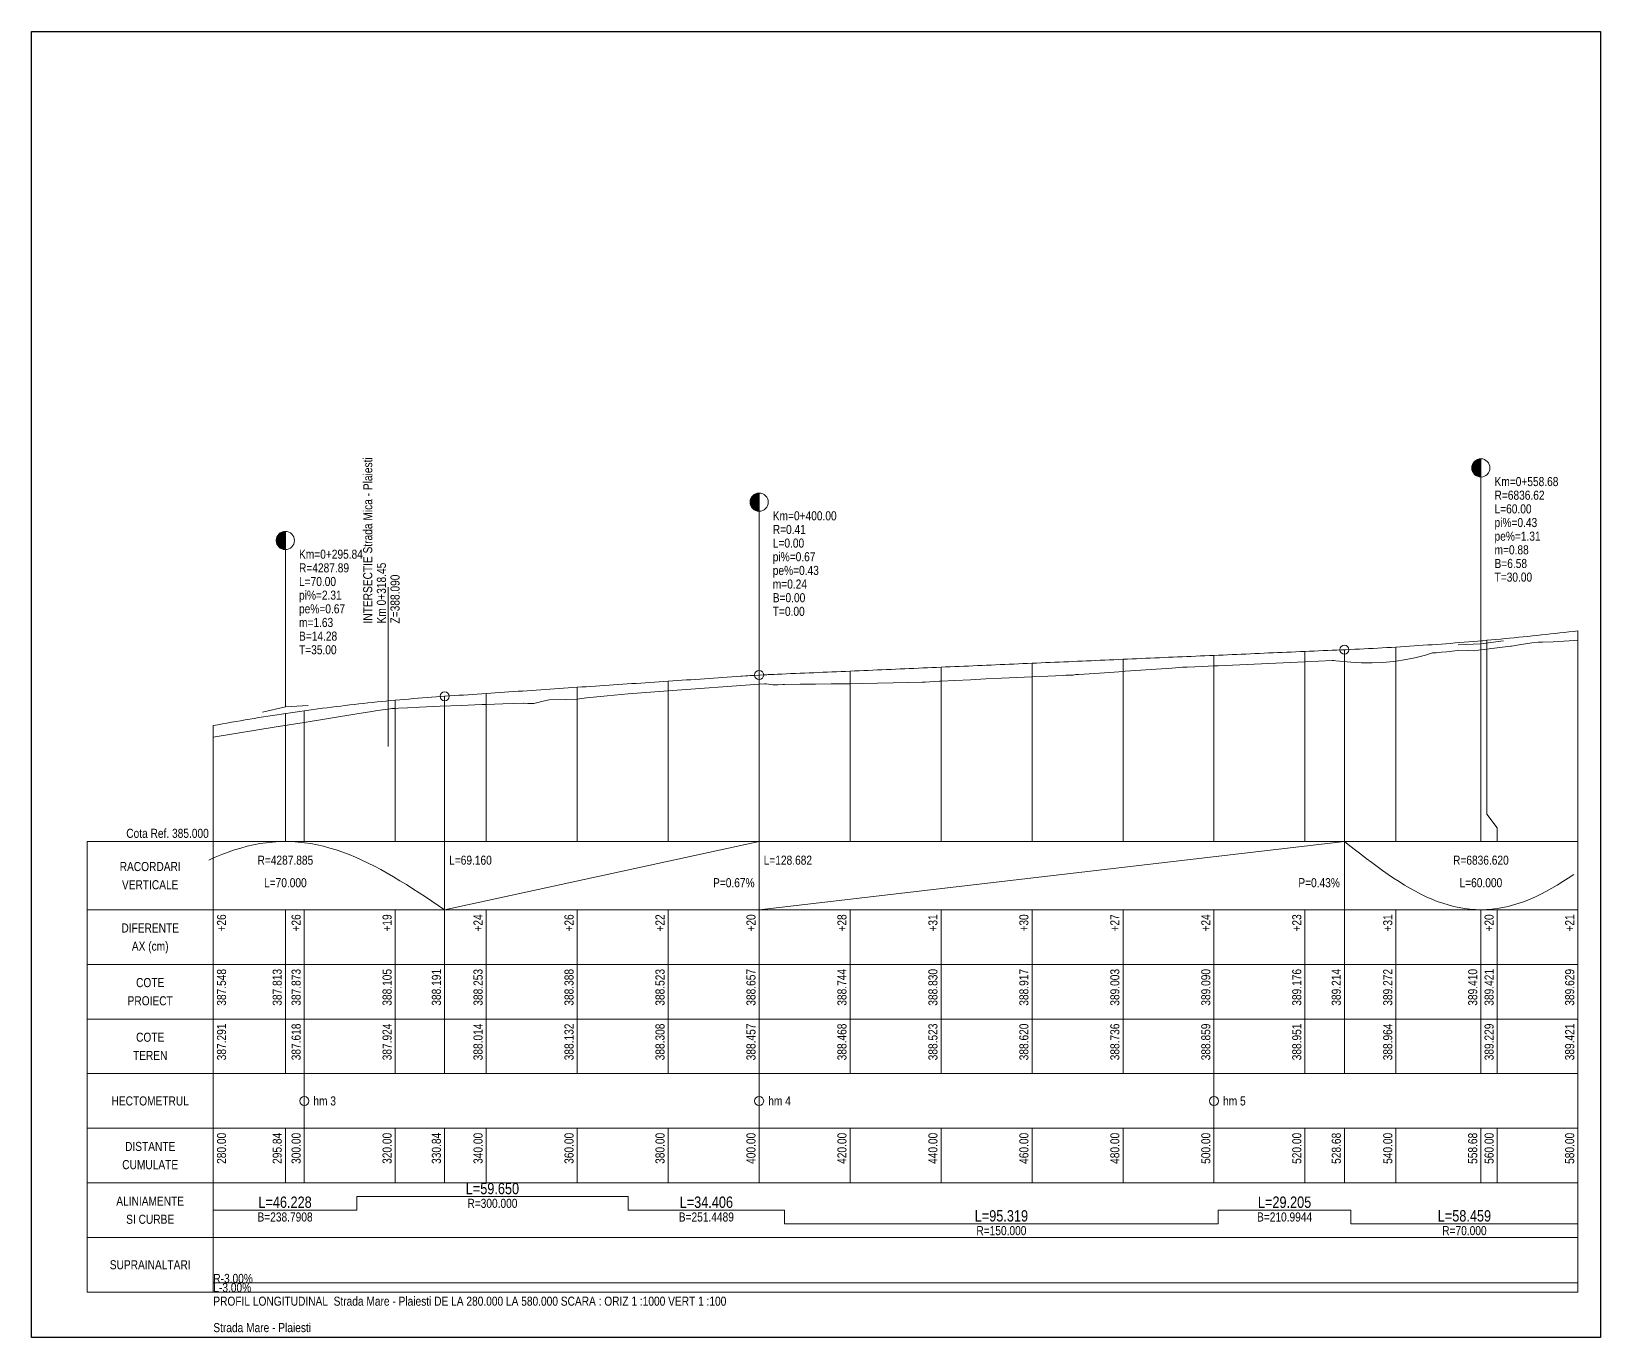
# Model space of a CAD drawing. Extents: x -600 to 1621, y -3670 to 287.
# Drawn here: x 425 to 770, y -2569.1 to -2282.1 of the extents above; entities that cross this region are included whole.
import ezdxf
from ezdxf.enums import TextEntityAlignment as Align

# ---------------------------------------------------------------- set-up
doc = ezdxf.new("R2010")
doc.units = 0
doc.layers.add('ARD-No Plot', color=7, linetype='Continuous', lineweight=0, plot=False)
doc.layers.add('Cartus', color=8, linetype='Continuous')
for name, color, linetype, lineweight in [('L-C. Ref', 7, 'Continuous', 0), ('L-cote-ex', 7, 'Continuous', 0), ('L-Cote-Pr', 7, 'Continuous', 0), ('L-Curbe', 7, 'Continuous', 0), ('L-Cut-Fill', 7, 'Continuous', 0), ('L-Design', 7, 'Continuous', 0), ('L-Exist', 7, 'Continuous', 0), ('L-Intersectii', 7, 'Continuous', 0), ('L-LINES', 7, 'Continuous', 0), ('L-Pante-Tran', 7, 'Continuous', 0), ('L-rac-Vert', 7, 'Continuous', 0), ('L-TEXT', 7, 'Continuous', 0)]:
    doc.layers.add(name, color=color, linetype=linetype, lineweight=lineweight)
doc.styles.add('Arial', font='arial.ttf', dxfattribs={"width": 0.8})

# ---------------------------------------------------------------- blocks, each defined once
blk = doc.blocks.new('A3_TRANSV_ALIN_TIRENA')
at = {"layer": 'Cartus'}
blk.add_lwpolyline([(0, 0), (0, 287), (345, 287), (345, 0)], close=True, dxfattribs=at)

msp = doc.modelspace()

# ---------------------------------------------------------------- linework, layer by layer
at = {"layer": 'L-Curbe'}
for p, q in [((496.55, -2541.06), (496.55, -2538.06)), ((496.55, -2538.06), (556.2, -2538.06)), ((556.2, -2538.06), (556.2, -2541.06)), ((465.01, -2541.06), (496.55, -2541.06)), ((556.2, -2541.06), (590.61, -2541.06)), ((590.61, -2541.06), (590.61, -2544.06)), ((685.92, -2544.06), (685.92, -2541.06)), ((685.92, -2541.06), (715.13, -2541.06)), ((715.13, -2541.06), (715.13, -2544.06)), ((590.61, -2544.06), (685.92, -2544.06)), ((715.13, -2544.06), (765.01, -2544.06))]:
    msp.add_line(p, q, dxfattribs=at)
at = {"layer": 'L-Design'}
msp.add_lwpolyline([(465.01, -2434.59), (466.01, -2434.4), (467.01, -2434.22), (468.01, -2434.04), (469.01, -2433.86), (470.01, -2433.68), (471.01, -2433.51), (472.01, -2433.34), (473.01, -2433.17), (474.01, -2433.01), (475.01, -2432.84), (476.01, -2432.68), (477.01, -2432.52), (478.01, -2432.37), (479.01, -2432.21), (480.01, -2432.06), (480.85, -2431.93), (481.01, -2431.91), (482.01, -2431.76), (483.01, -2431.62), (484.01, -2431.47), (485.01, -2431.33), (486.01, -2431.2), (487.01, -2431.06), (488.01, -2430.93), (489.01, -2430.79), (490.01, -2430.67), (491.01, -2430.54), (492.01, -2430.42), (493.01, -2430.29), (494.01, -2430.17), (495.01, -2430.06), (496.01, -2429.94), (497.01, -2429.83), (498.01, -2429.72), (499.01, -2429.61), (500.01, -2429.51), (501.01, -2429.4), (502.01, -2429.3), (503.01, -2429.2), (504.01, -2429.11), (505.01, -2429.01), (506.01, -2428.92), (507.01, -2428.83), (508.01, -2428.75), (509.01, -2428.66), (510.01, -2428.58), (511.01, -2428.5), (512.01, -2428.42), (513.01, -2428.35), (514.01, -2428.27), (515.01, -2428.2), (515.85, -2428.15), (516.01, -2428.14), (517.01, -2428.07), (518.01, -2428), (519.01, -2427.93), (520.01, -2427.87), (521.01, -2427.8), (522.01, -2427.73), (523.01, -2427.66), (524.01, -2427.6), (525.01, -2427.53), (526.01, -2427.46), (527.01, -2427.39), (528.01, -2427.33), (529.01, -2427.26), (530.01, -2427.19), (531.01, -2427.13), (532.01, -2427.06), (533.01, -2426.99), (534.01, -2426.92), (535.01, -2426.86), (536.01, -2426.79), (537.01, -2426.72), (538.01, -2426.65), (539.01, -2426.59), (540.01, -2426.52), (541.01, -2426.45), (542.01, -2426.38), (543.01, -2426.32), (544.01, -2426.25), (545.01, -2426.18), (546.01, -2426.11), (547.01, -2426.05), (548.01, -2425.98), (549.01, -2425.91), (550.01, -2425.85), (551.01, -2425.78), (552.01, -2425.71), (553.01, -2425.64), (554.01, -2425.58), (555.01, -2425.51), (556.01, -2425.44), (557.01, -2425.37), (558.01, -2425.31), (559.01, -2425.24), (560.01, -2425.17), (561.01, -2425.1), (562.01, -2425.04), (563.01, -2424.97), (564.01, -2424.9), (565.01, -2424.83), (566.01, -2424.77), (567.01, -2424.7), (568.01, -2424.63), (569.01, -2424.57), (570.01, -2424.5), (571.01, -2424.43), (572.01, -2424.36), (573.01, -2424.3), (574.01, -2424.23), (575.01, -2424.16), (576.01, -2424.09), (577.01, -2424.03), (578.01, -2423.96), (579.01, -2423.89), (580.01, -2423.82), (581.01, -2423.76), (582.01, -2423.69), (583.01, -2423.62), (584.01, -2423.55), (585.01, -2423.49), (586.01, -2423.44), (587.01, -2423.4), (588.01, -2423.36), (589.01, -2423.31), (590.01, -2423.27), (591.01, -2423.23), (592.01, -2423.18), (593.01, -2423.14), (594.01, -2423.1), (595.01, -2423.06), (596.01, -2423.01), (597.01, -2422.97), (598.01, -2422.93), (599.01, -2422.88), (600.01, -2422.84), (601.01, -2422.8), (602.01, -2422.75), (603.01, -2422.71), (604.01, -2422.67), (605.01, -2422.62), (606.01, -2422.58), (607.01, -2422.54), (608.01, -2422.49), (609.01, -2422.45), (610.01, -2422.41), (611.01, -2422.36), (612.01, -2422.32), (613.01, -2422.28), (614.01, -2422.23), (615.01, -2422.19), (616.01, -2422.15), (617.01, -2422.1), (618.01, -2422.06), (619.01, -2422.02), (620.01, -2421.97), (621.01, -2421.93), (622.01, -2421.89), (623.01, -2421.84), (624.01, -2421.8), (625.01, -2421.76), (626.01, -2421.71), (627.01, -2421.67), (628.01, -2421.63), (629.01, -2421.58), (630.01, -2421.54), (631.01, -2421.5), (632.01, -2421.45), (633.01, -2421.41), (634.01, -2421.37), (635.01, -2421.32), (636.01, -2421.28), (637.01, -2421.24), (638.01, -2421.2), (639.01, -2421.15), (640.01, -2421.11), (641.01, -2421.07), (642.01, -2421.02), (643.01, -2420.98), (644.01, -2420.94), (645.01, -2420.89), (646.01, -2420.85), (647.01, -2420.81), (648.01, -2420.76), (649.01, -2420.72), (650.01, -2420.68), (651.01, -2420.63), (652.01, -2420.59), (653.01, -2420.55), (654.01, -2420.5), (655.01, -2420.46), (656.01, -2420.42), (657.01, -2420.37), (658.01, -2420.33), (659.01, -2420.29), (660.01, -2420.24), (661.01, -2420.2), (662.01, -2420.16), (663.01, -2420.11), (664.01, -2420.07), (665.01, -2420.03), (666.01, -2419.98), (667.01, -2419.94), (668.01, -2419.9), (669.01, -2419.85), (670.01, -2419.81), (671.01, -2419.77), (672.01, -2419.72), (673.01, -2419.68), (674.01, -2419.64), (675.01, -2419.59), (676.01, -2419.55), (677.01, -2419.51), (678.01, -2419.46), (679.01, -2419.42), (680.01, -2419.38), (681.01, -2419.34), (682.01, -2419.29), (683.01, -2419.25), (684.01, -2419.21), (685.01, -2419.16), (686.01, -2419.12), (687.01, -2419.08), (688.01, -2419.03), (689.01, -2418.99), (690.01, -2418.95), (691.01, -2418.9), (692.01, -2418.86), (693.01, -2418.82), (694.01, -2418.77), (695.01, -2418.73), (696.01, -2418.69), (697.01, -2418.64), (698.01, -2418.6), (699.01, -2418.56), (700.01, -2418.51), (701.01, -2418.47), (702.01, -2418.43), (703.01, -2418.38), (704.01, -2418.34), (705.01, -2418.3), (706.01, -2418.25), (707.01, -2418.21), (708.01, -2418.17), (709.01, -2418.12), (710.01, -2418.08), (711.01, -2418.04), (712.01, -2417.99), (713.01, -2417.95), (713.69, -2417.92), (714.01, -2417.91), (715.01, -2417.86), (716.01, -2417.82), (717.01, -2417.77), (718.01, -2417.72), (719.01, -2417.67), (720.01, -2417.62), (721.01, -2417.57), (722.01, -2417.51), (723.01, -2417.45), (724.01, -2417.4), (725.01, -2417.34), (726.01, -2417.28), (727.01, -2417.22), (728.01, -2417.15), (729.01, -2417.09), (730.01, -2417.02), (731.01, -2416.95), (732.01, -2416.88), (733.01, -2416.81), (734.01, -2416.74), (735.01, -2416.67), (736.01, -2416.59), (737.01, -2416.52), (738.01, -2416.44), (739.01, -2416.36), (740.01, -2416.28), (741.01, -2416.19), (742.01, -2416.11), (743.01, -2416.02), (743.69, -2415.97), (744.01, -2415.94), (745.01, -2415.85), (746.01, -2415.76), (747.01, -2415.67), (748.01, -2415.58), (749.01, -2415.48), (750.01, -2415.39), (751.01, -2415.29), (752.01, -2415.19), (753.01, -2415.09), (754.01, -2414.99), (755.01, -2414.89), (756.01, -2414.78), (757.01, -2414.68), (758.01, -2414.57), (759.01, -2414.46), (760.01, -2414.35), (761.01, -2414.24), (762.01, -2414.12), (763.01, -2414.01), (764.01, -2413.89), (765.01, -2413.78)], dxfattribs=at)
at = {"layer": 'L-Exist'}
for p, q in [((735.04, -2418.49), (736.18, -2418.35)), ((736.18, -2418.35), (738.51, -2418.09)), ((738.51, -2418.09), (738.84, -2418.05)), ((738.84, -2418.05), (740.85, -2418.1)), ((740.85, -2418.1), (742.35, -2418.15)), ((742.35, -2418.15), (743.19, -2418.02)), ((742.35, -2418.15), (742.35, -2418.15)), ((743.19, -2418.02), (745.01, -2417.78)), ((745.01, -2417.78), (745.53, -2417.71)), ((745.53, -2417.71), (747.87, -2417.42)), ((747.87, -2417.42), (748.42, -2417.35)), ((748.42, -2417.35), (750.21, -2417.16)), ((750.21, -2417.16), (750.42, -2417.14)), ((750.42, -2417.14), (752.54, -2416.79)), ((752.54, -2416.79), (754.88, -2416.44)), ((754.88, -2416.44), (756.3, -2416.26)), ((756.3, -2416.26), (757.22, -2416.25)), ((757.22, -2416.25), (759.56, -2416.17)), ((759.56, -2416.17), (761.9, -2416.06)), ((761.9, -2416.06), (764.24, -2415.91)), ((764.24, -2415.91), (765.01, -2415.85)), ((675.71, -2421.94), (678.07, -2421.77)), ((678.07, -2421.77), (678.18, -2421.77)), ((678.18, -2421.77), (678.18, -2421.77)), ((678.18, -2421.77), (678.38, -2421.78)), ((678.38, -2421.78), (678.43, -2421.76)), ((678.43, -2421.76), (678.63, -2421.75)), ((678.63, -2421.75), (679.12, -2421.73)), ((679.12, -2421.73), (682.52, -2421.58)), ((682.52, -2421.58), (685.01, -2421.47)), ((685.01, -2421.47), (685.92, -2421.43)), ((685.92, -2421.43), (705.01, -2420.55)), ((705.01, -2420.55), (710.97, -2420.28)), ((710.97, -2420.28), (711.25, -2420.27)), ((710.97, -2420.28), (710.97, -2420.28)), ((711.25, -2420.27), (711.25, -2420.27)), ((711.25, -2420.27), (711.36, -2420.27)), ((711.36, -2420.27), (711.36, -2420.27)), ((711.36, -2420.27), (711.8, -2420.37)), ((711.8, -2420.37), (715.13, -2420.66)), ((715.13, -2420.66), (717.47, -2420.8)), ((717.47, -2420.8), (719.81, -2420.82)), ((719.81, -2420.82), (722.14, -2420.71)), ((722.14, -2420.71), (724.48, -2420.49)), ((724.48, -2420.49), (725.01, -2420.42)), ((725.01, -2420.42), (726.82, -2420.14)), ((726.82, -2420.14), (729.16, -2419.67)), ((729.16, -2419.67), (731.5, -2419.08)), ((731.5, -2419.08), (733.07, -2418.6)), ((733.07, -2418.6), (733.82, -2418.59)), ((733.07, -2418.6), (733.07, -2418.6)), ((733.82, -2418.59), (733.84, -2418.59)), ((733.84, -2418.59), (735.04, -2418.49)), ((735.04, -2418.49), (735.04, -2418.49)), ((735.04, -2418.49), (735.04, -2418.49)), ((605.01, -2425.38), (607.63, -2425.34)), ((607.63, -2425.34), (611.03, -2425.28)), ((611.03, -2425.28), (614.44, -2425.22)), ((614.44, -2425.22), (617.84, -2425.14)), ((617.84, -2425.14), (620.87, -2425.07)), ((620.87, -2425.07), (621.24, -2425.04)), ((620.87, -2425.07), (620.87, -2425.07)), ((621.24, -2425.04), (621.53, -2425.02)), ((621.53, -2425.02), (624.65, -2424.85)), ((624.65, -2424.85), (625.01, -2424.83)), ((625.01, -2424.83), (628.05, -2424.67)), ((628.05, -2424.67), (631.46, -2424.5)), ((631.46, -2424.5), (634.86, -2424.33)), ((634.86, -2424.33), (638.27, -2424.17)), ((638.27, -2424.17), (641.67, -2424.01)), ((641.67, -2424.01), (645.01, -2423.86)), ((645.01, -2423.86), (645.07, -2423.86)), ((645.07, -2423.86), (648.48, -2423.71)), ((648.48, -2423.71), (651.88, -2423.56)), ((651.88, -2423.56), (652.42, -2423.54)), ((652.42, -2423.54), (653.11, -2423.54)), ((653.11, -2423.54), (653.15, -2423.52)), ((653.15, -2423.52), (653.24, -2423.5)), ((653.24, -2423.5), (654.05, -2423.5)), ((654.05, -2423.5), (654.35, -2423.46)), ((654.05, -2423.5), (654.05, -2423.5)), ((654.35, -2423.46), (654.62, -2423.4)), ((654.35, -2423.46), (654.35, -2423.46)), ((654.62, -2423.4), (655.17, -2423.38)), ((655.17, -2423.38), (655.29, -2423.37)), ((655.29, -2423.37), (656.47, -2423.29)), ((656.47, -2423.29), (658.69, -2423.14)), ((658.69, -2423.14), (662.1, -2422.9)), ((662.1, -2422.9), (665.01, -2422.7)), ((665.01, -2422.7), (665.5, -2422.66)), ((665.5, -2422.66), (668.9, -2422.42)), ((668.9, -2422.42), (672.31, -2422.18)), ((672.31, -2422.18), (675.71, -2421.94)), ((542.43, -2428.84), (545.01, -2428.75)), ((545.01, -2428.75), (545.03, -2428.75)), ((545.03, -2428.75), (547.02, -2428.51)), ((547.02, -2428.51), (551.61, -2428.03)), ((551.61, -2428.03), (556.2, -2427.64)), ((556.2, -2427.64), (565.01, -2426.98)), ((565.01, -2426.98), (585.01, -2425.49)), ((585.01, -2425.49), (586.18, -2425.4)), ((586.18, -2425.4), (586.57, -2425.42)), ((586.57, -2425.42), (586.57, -2425.42)), ((586.57, -2425.42), (588, -2425.61)), ((588, -2425.61), (588, -2425.61)), ((588, -2425.61), (589.14, -2425.62)), ((589.14, -2425.62), (590.19, -2425.53)), ((590.19, -2425.53), (590.61, -2425.53)), ((590.61, -2425.53), (594.01, -2425.5)), ((594.01, -2425.5), (597.41, -2425.47)), ((597.41, -2425.47), (600.82, -2425.43)), ((600.82, -2425.43), (604.22, -2425.39)), ((604.22, -2425.39), (605.01, -2425.38)), ((485.01, -2433.88), (496.55, -2431.99)), ((496.55, -2431.99), (499.83, -2431.46)), ((499.83, -2431.46), (501.14, -2431.27)), ((501.14, -2431.27), (503.89, -2430.89)), ((503.89, -2430.89), (504.27, -2430.86)), ((503.89, -2430.89), (503.89, -2430.89)), ((504.27, -2430.86), (505.01, -2430.82)), ((505.01, -2430.82), (505.73, -2430.78)), ((505.73, -2430.78), (509.7, -2430.58)), ((509.7, -2430.58), (510.32, -2430.55)), ((510.32, -2430.55), (514.9, -2430.34)), ((514.9, -2430.34), (519.49, -2430.14)), ((519.49, -2430.14), (524.01, -2429.96)), ((524.01, -2429.96), (524.08, -2429.96)), ((524.08, -2429.96), (525.01, -2429.93)), ((525.01, -2429.93), (528.67, -2429.79)), ((528.67, -2429.79), (533.24, -2429.65)), ((533.24, -2429.65), (533.26, -2429.65)), ((533.26, -2429.65), (534.14, -2429.73)), ((534.14, -2429.73), (535.45, -2429.71)), ((534.14, -2429.73), (534.14, -2429.73)), ((535.45, -2429.71), (537.85, -2429.13)), ((535.45, -2429.71), (535.45, -2429.71)), ((537.85, -2429.13), (538.82, -2428.9)), ((538.82, -2428.9), (542.43, -2428.84)), ((465.01, -2437.15), (479.27, -2434.82)), ((479.27, -2434.82), (479.31, -2434.81)), ((479.31, -2434.81), (485.01, -2433.88))]:
    msp.add_line(p, q, dxfattribs=at)
at = {"layer": 'L-Intersectii'}
msp.add_line((503.46, -2439.16), (503.46, -2404.16), dxfattribs=at)
at = {"layer": 'L-LINES'}
for p, q in [((765.01, -2460.06), (765.01, -2413.78)), ((705.01, -2460.06), (705.01, -2418.3)), ((713.69, -2460.06), (713.69, -2417.92)), ((725.01, -2460.06), (725.01, -2417.34)), ((743.69, -2460.06), (743.69, -2415.97)), ((745.01, -2454.06), (745.01, -2415.85)), ((625.01, -2460.06), (625.01, -2421.76)), ((645.01, -2460.06), (645.01, -2420.89)), ((665.01, -2460.06), (665.01, -2420.03)), ((685.01, -2460.06), (685.01, -2419.16)), ((565.01, -2460.06), (565.01, -2424.83)), ((585.01, -2460.06), (585.01, -2423.49)), ((605.01, -2460.06), (605.01, -2422.62)), ((515.85, -2460.06), (515.85, -2428.15)), ((525.01, -2460.06), (525.01, -2427.53)), ((545.01, -2460.06), (545.01, -2426.18)), ((480.85, -2460.06), (480.85, -2431.93)), ((485.01, -2460.06), (485.01, -2431.33)), ((505.01, -2460.06), (505.01, -2429.01)), ((465.01, -2460.06), (465.01, -2434.59)), ((747.29, -2457.06), (745.01, -2454.06)), ((747.29, -2460.06), (747.29, -2457.06)), ((437.25, -2475.06), (437.25, -2460.06)), ((437.25, -2460.06), (465.01, -2460.06)), ((465.01, -2460.06), (765.01, -2460.06)), ((465.01, -2475.06), (465.01, -2460.06)), ((765.01, -2475.06), (765.01, -2460.06)), ((437.25, -2487.06), (437.25, -2475.06)), ((437.25, -2475.06), (465.01, -2475.06)), ((465.01, -2475.06), (437.25, -2475.06)), ((465.01, -2475.06), (765.01, -2475.06)), ((465.01, -2487.06), (465.01, -2475.06)), ((465.01, -2475.06), (765.01, -2475.06)), ((465.01, -2487.06), (465.01, -2475.06)), ((480.85, -2487.06), (480.85, -2475.06)), ((485.01, -2487.06), (485.01, -2475.06)), ((505.01, -2487.06), (505.01, -2475.06)), ((515.85, -2487.06), (515.85, -2475.06)), ((525.01, -2487.06), (525.01, -2475.06)), ((545.01, -2487.06), (545.01, -2475.06)), ((565.01, -2487.06), (565.01, -2475.06)), ((585.01, -2487.06), (585.01, -2475.06)), ((605.01, -2487.06), (605.01, -2475.06)), ((625.01, -2487.06), (625.01, -2475.06)), ((645.01, -2487.06), (645.01, -2475.06)), ((665.01, -2487.06), (665.01, -2475.06)), ((685.01, -2487.06), (685.01, -2475.06)), ((705.01, -2487.06), (705.01, -2475.06)), ((713.69, -2487.06), (713.69, -2475.06)), ((725.01, -2487.06), (725.01, -2475.06)), ((743.69, -2487.06), (743.69, -2475.06)), ((747.29, -2487.06), (747.29, -2475.06)), ((765.01, -2487.06), (765.01, -2475.06)), ((765.01, -2487.06), (765.01, -2475.06)), ((437.25, -2499.06), (437.25, -2487.06)), ((437.25, -2487.06), (465.01, -2487.06)), ((465.01, -2487.06), (437.25, -2487.06)), ((465.01, -2487.06), (765.01, -2487.06)), ((465.01, -2487.06), (765.01, -2487.06)), ((465.01, -2499.06), (465.01, -2487.06)), ((480.85, -2499.06), (480.85, -2487.06)), ((485.01, -2499.06), (485.01, -2487.06)), ((505.01, -2499.06), (505.01, -2487.06)), ((515.85, -2499.06), (515.85, -2487.06)), ((525.01, -2499.06), (525.01, -2487.06)), ((545.01, -2499.06), (545.01, -2487.06)), ((565.01, -2499.06), (565.01, -2487.06)), ((585.01, -2499.06), (585.01, -2487.06)), ((605.01, -2499.06), (605.01, -2487.06)), ((625.01, -2499.06), (625.01, -2487.06)), ((645.01, -2499.06), (645.01, -2487.06)), ((665.01, -2499.06), (665.01, -2487.06)), ((685.01, -2499.06), (685.01, -2487.06)), ((705.01, -2499.06), (705.01, -2487.06)), ((713.69, -2499.06), (713.69, -2487.06)), ((725.01, -2499.06), (725.01, -2487.06)), ((743.69, -2499.06), (743.69, -2487.06)), ((747.29, -2499.06), (747.29, -2487.06)), ((765.01, -2499.06), (765.01, -2487.06)), ((437.25, -2511.06), (437.25, -2499.06)), ((437.25, -2499.06), (465.01, -2499.06)), ((465.01, -2499.06), (437.25, -2499.06)), ((465.01, -2499.06), (765.01, -2499.06)), ((465.01, -2499.06), (765.01, -2499.06)), ((465.01, -2511.06), (465.01, -2499.06)), ((480.85, -2511.06), (480.85, -2499.06)), ((485.01, -2511.06), (485.01, -2499.06)), ((505.01, -2511.06), (505.01, -2499.06)), ((515.85, -2511.06), (515.85, -2499.06)), ((525.01, -2511.06), (525.01, -2499.06)), ((545.01, -2511.06), (545.01, -2499.06)), ((565.01, -2511.06), (565.01, -2499.06)), ((585.01, -2511.06), (585.01, -2499.06)), ((605.01, -2511.06), (605.01, -2499.06)), ((625.01, -2511.06), (625.01, -2499.06)), ((645.01, -2511.06), (645.01, -2499.06)), ((665.01, -2511.06), (665.01, -2499.06)), ((685.01, -2511.06), (685.01, -2499.06)), ((705.01, -2511.06), (705.01, -2499.06)), ((713.69, -2511.06), (713.69, -2499.06)), ((725.01, -2511.06), (725.01, -2499.06)), ((743.69, -2511.06), (743.69, -2499.06)), ((747.29, -2511.06), (747.29, -2499.06)), ((765.01, -2511.06), (765.01, -2499.06)), ((437.25, -2523.06), (437.25, -2511.06)), ((437.25, -2511.06), (465.01, -2511.06)), ((465.01, -2511.06), (437.25, -2511.06)), ((465.01, -2511.06), (765.01, -2511.06)), ((465.01, -2523.06), (465.01, -2511.06)), ((465.01, -2511.06), (765.01, -2511.06)), ((485.01, -2523.06), (485.01, -2511.06)), ((585.01, -2523.06), (585.01, -2511.06)), ((685.01, -2523.06), (685.01, -2511.06)), ((765.01, -2523.06), (765.01, -2511.06)), ((437.25, -2535.06), (437.25, -2523.06)), ((437.25, -2523.06), (465.01, -2523.06)), ((465.01, -2523.06), (437.25, -2523.06)), ((465.01, -2523.06), (765.01, -2523.06)), ((465.01, -2523.06), (765.01, -2523.06)), ((465.01, -2535.06), (465.01, -2523.06)), ((480.85, -2535.06), (480.85, -2523.06)), ((485.01, -2535.06), (485.01, -2523.06)), ((505.01, -2535.06), (505.01, -2523.06)), ((515.85, -2535.06), (515.85, -2523.06)), ((525.01, -2535.06), (525.01, -2523.06)), ((545.01, -2535.06), (545.01, -2523.06)), ((565.01, -2535.06), (565.01, -2523.06)), ((585.01, -2535.06), (585.01, -2523.06)), ((605.01, -2535.06), (605.01, -2523.06)), ((625.01, -2535.06), (625.01, -2523.06)), ((645.01, -2535.06), (645.01, -2523.06)), ((665.01, -2535.06), (665.01, -2523.06)), ((685.01, -2535.06), (685.01, -2523.06)), ((705.01, -2535.06), (705.01, -2523.06)), ((713.69, -2535.06), (713.69, -2523.06)), ((725.01, -2535.06), (725.01, -2523.06)), ((743.69, -2535.06), (743.69, -2523.06)), ((747.29, -2535.06), (747.29, -2523.06)), ((765.01, -2535.06), (765.01, -2523.06)), ((437.25, -2547.06), (437.25, -2535.06)), ((437.25, -2535.06), (465.01, -2535.06)), ((465.01, -2535.06), (437.25, -2535.06)), ((465.01, -2535.06), (765.01, -2535.06)), ((465.01, -2547.06), (465.01, -2535.06)), ((465.01, -2535.06), (765.01, -2535.06)), ((765.01, -2547.06), (765.01, -2535.06)), ((437.25, -2559.06), (437.25, -2547.06)), ((437.25, -2547.06), (465.01, -2547.06)), ((465.01, -2547.06), (437.25, -2547.06)), ((465.01, -2547.06), (765.01, -2547.06)), ((465.01, -2559.06), (465.01, -2547.06)), ((465.01, -2547.06), (765.01, -2547.06)), ((765.01, -2559.06), (765.01, -2547.06)), ((465.01, -2559.06), (437.25, -2559.06)), ((465.01, -2559.06), (765.01, -2559.06))]:
    msp.add_line(p, q, dxfattribs=at)
for centre in [(485.01, -2517.06), (585.01, -2517.06), (685.01, -2517.06)]:
    msp.add_circle(centre, 1, dxfattribs=at)
at = {"layer": 'L-Pante-Tran'}
for p, q in [((465.01, -2557.06), (485.01, -2557.06)), ((465.01, -2557.06), (485.01, -2557.06)), ((485.01, -2557.06), (505.01, -2557.06)), ((485.01, -2557.06), (505.01, -2557.06)), ((505.01, -2557.06), (525.01, -2557.06)), ((505.01, -2557.06), (525.01, -2557.06)), ((525.01, -2557.06), (545.01, -2557.06)), ((525.01, -2557.06), (545.01, -2557.06)), ((545.01, -2557.06), (565.01, -2557.06)), ((545.01, -2557.06), (565.01, -2557.06)), ((565.01, -2557.06), (585.01, -2557.06)), ((565.01, -2557.06), (585.01, -2557.06)), ((585.01, -2557.06), (605.01, -2557.06)), ((585.01, -2557.06), (605.01, -2557.06)), ((605.01, -2557.06), (625.01, -2557.06)), ((605.01, -2557.06), (625.01, -2557.06)), ((625.01, -2557.06), (645.01, -2557.06)), ((625.01, -2557.06), (645.01, -2557.06)), ((645.01, -2557.06), (665.01, -2557.06)), ((645.01, -2557.06), (665.01, -2557.06)), ((665.01, -2557.06), (685.01, -2557.06)), ((665.01, -2557.06), (685.01, -2557.06)), ((685.01, -2557.06), (705.01, -2557.06)), ((685.01, -2557.06), (705.01, -2557.06)), ((705.01, -2557.06), (725.01, -2557.06)), ((705.01, -2557.06), (725.01, -2557.06)), ((725.01, -2557.06), (745.01, -2557.06)), ((725.01, -2557.06), (745.01, -2557.06)), ((745.01, -2557.06), (765.01, -2557.06)), ((745.01, -2557.06), (765.01, -2557.06))]:
    msp.add_line(p, q, dxfattribs=at)
at = {"layer": 'L-rac-Vert'}
for p, q in [((741.95, -2376.99), (741.95, -2378.94)), ((741.99, -2376.92), (741.99, -2379.01)), ((742.03, -2376.85), (742.03, -2379.08)), ((742.07, -2376.79), (742.07, -2379.14)), ((742.12, -2376.73), (742.12, -2379.2)), ((742.17, -2376.67), (742.17, -2379.26)), ((742.22, -2376.61), (742.22, -2379.32)), ((742.28, -2376.55), (742.28, -2379.38)), ((742.33, -2376.5), (742.33, -2379.43)), ((742.39, -2376.44), (742.39, -2379.49)), ((742.45, -2376.4), (742.45, -2379.54)), ((742.52, -2376.35), (742.52, -2379.58)), ((742.58, -2376.3), (742.58, -2379.63)), ((742.65, -2376.26), (742.65, -2379.67)), ((742.72, -2376.22), (742.72, -2379.71)), ((742.78, -2376.18), (742.78, -2379.75)), ((742.86, -2376.15), (742.86, -2379.78)), ((742.93, -2376.12), (742.93, -2379.81)), ((743, -2376.09), (743, -2379.84)), ((743.07, -2376.06), (743.07, -2379.87)), ((743.15, -2376.04), (743.15, -2379.89)), ((743.23, -2376.02), (743.23, -2379.91)), ((743.3, -2376), (743.3, -2379.93)), ((743.38, -2375.99), (743.38, -2379.94)), ((743.46, -2375.98), (743.46, -2379.95)), ((743.54, -2375.97), (743.54, -2379.96)), ((743.61, -2375.97), (743.61, -2379.96)), ((743.69, -2416.62), (743.69, -2375.97)), ((741.69, -2377.89), (741.69, -2378.04)), ((741.7, -2377.81), (741.7, -2378.12)), ((741.71, -2377.73), (741.71, -2378.2)), ((741.72, -2377.65), (741.72, -2378.28)), ((741.73, -2377.58), (741.73, -2378.36)), ((741.75, -2377.5), (741.75, -2378.43)), ((741.77, -2377.42), (741.77, -2378.51)), ((741.79, -2377.35), (741.79, -2378.58)), ((741.82, -2377.27), (741.82, -2378.66)), ((741.84, -2377.2), (741.84, -2378.73)), ((741.88, -2377.13), (741.88, -2378.8)), ((741.91, -2377.06), (741.91, -2378.87)), ((583.77, -2383.92), (583.77, -2387.06)), ((583.83, -2383.87), (583.83, -2387.11)), ((583.9, -2383.82), (583.9, -2387.15)), ((583.97, -2383.78), (583.97, -2387.19)), ((584.03, -2383.74), (584.03, -2387.23)), ((584.1, -2383.71), (584.1, -2387.27)), ((584.17, -2383.67), (584.17, -2387.3)), ((584.25, -2383.64), (584.25, -2387.34)), ((584.32, -2383.61), (584.32, -2387.36)), ((584.39, -2383.59), (584.39, -2387.39)), ((584.47, -2383.56), (584.47, -2387.41)), ((584.54, -2383.54), (584.54, -2387.43)), ((584.62, -2383.53), (584.62, -2387.45)), ((584.7, -2383.51), (584.7, -2387.46)), ((584.78, -2383.5), (584.78, -2387.47)), ((584.85, -2383.49), (584.85, -2387.48)), ((584.93, -2383.49), (584.93, -2387.49)), ((585.01, -2423.49), (585.01, -2383.49)), ((583.01, -2385.41), (583.01, -2385.57)), ((583.02, -2385.25), (583.02, -2385.72)), ((583.02, -2385.33), (583.02, -2385.64)), ((583.04, -2385.17), (583.04, -2385.8)), ((583.05, -2385.1), (583.05, -2385.88)), ((583.07, -2385.02), (583.07, -2385.95)), ((583.09, -2384.94), (583.09, -2386.03)), ((583.11, -2384.87), (583.11, -2386.11)), ((583.13, -2384.8), (583.13, -2386.18)), ((583.16, -2384.72), (583.16, -2386.25)), ((583.19, -2384.65), (583.19, -2386.32)), ((583.23, -2384.58), (583.23, -2386.4)), ((583.27, -2384.51), (583.27, -2386.46)), ((583.31, -2384.44), (583.31, -2386.53)), ((583.35, -2384.38), (583.35, -2386.6)), ((583.39, -2384.31), (583.39, -2386.66)), ((583.44, -2384.25), (583.44, -2386.73)), ((583.49, -2384.19), (583.49, -2386.79)), ((583.54, -2384.13), (583.54, -2386.85)), ((583.6, -2384.07), (583.6, -2386.9)), ((583.65, -2384.02), (583.65, -2386.96)), ((583.71, -2383.97), (583.71, -2387.01)), ((478.85, -2393.85), (478.85, -2394.01)), ((478.86, -2393.7), (478.86, -2394.17)), ((478.86, -2393.78), (478.86, -2394.09)), ((478.87, -2393.62), (478.87, -2394.25)), ((478.89, -2393.54), (478.89, -2394.32)), ((478.9, -2393.47), (478.9, -2394.4)), ((478.92, -2393.39), (478.92, -2394.48)), ((478.95, -2393.31), (478.95, -2394.55)), ((478.97, -2393.24), (478.97, -2394.63)), ((479, -2393.17), (479, -2394.7)), ((479.03, -2393.1), (479.03, -2394.77)), ((479.07, -2393.03), (479.07, -2394.84)), ((479.1, -2392.96), (479.1, -2394.91)), ((479.14, -2392.89), (479.14, -2394.98)), ((479.19, -2392.82), (479.19, -2395.04)), ((479.23, -2392.76), (479.23, -2395.11)), ((479.28, -2392.69), (479.28, -2395.17)), ((479.33, -2392.63), (479.33, -2395.23)), ((479.38, -2392.58), (479.38, -2395.29)), ((479.44, -2392.52), (479.44, -2395.35)), ((479.49, -2392.46), (479.49, -2395.4)), ((479.55, -2392.41), (479.55, -2395.45)), ((479.61, -2392.36), (479.61, -2395.5)), ((479.67, -2392.31), (479.67, -2395.55)), ((479.74, -2392.27), (479.74, -2395.6)), ((479.8, -2392.23), (479.8, -2395.64)), ((479.87, -2392.19), (479.87, -2395.68)), ((479.94, -2392.15), (479.94, -2395.72)), ((480.01, -2392.12), (480.01, -2395.75)), ((480.08, -2392.09), (480.08, -2395.78)), ((480.16, -2392.06), (480.16, -2395.81)), ((480.23, -2392.03), (480.23, -2395.84)), ((480.31, -2392.01), (480.31, -2395.86)), ((480.38, -2391.99), (480.38, -2395.88)), ((480.46, -2391.97), (480.46, -2395.89)), ((480.54, -2391.96), (480.54, -2395.91)), ((480.61, -2391.95), (480.61, -2395.92)), ((480.69, -2391.94), (480.69, -2395.93)), ((480.77, -2391.93), (480.77, -2395.93)), ((480.85, -2430.5), (480.85, -2391.93)), ((738.69, -2416.84), (743.69, -2416.62)), ((743.69, -2416.62), (748.69, -2415.97)), ((580.01, -2423.82), (585.01, -2423.49)), ((585.01, -2423.49), (590.01, -2423.27)), ((475.85, -2431.66), (480.85, -2430.5)), ((480.85, -2430.5), (485.85, -2430.17)), ((466.85, -2462.93), (465.45, -2463.5)), ((468.25, -2462.4), (466.85, -2462.93)), ((469.65, -2461.92), (468.25, -2462.4)), ((471.05, -2461.49), (469.65, -2461.92)), ((472.45, -2461.11), (471.05, -2461.49)), ((473.85, -2460.8), (472.45, -2461.11)), ((475.25, -2460.53), (473.85, -2460.8)), ((476.65, -2460.33), (475.25, -2460.53)), ((478.05, -2460.18), (476.65, -2460.33)), ((479.45, -2460.09), (478.05, -2460.18)), ((480.85, -2460.06), (479.45, -2460.09)), ((482.25, -2460.09), (480.85, -2460.06)), ((483.65, -2460.18), (482.25, -2460.09)), ((485.05, -2460.33), (483.65, -2460.18)), ((486.45, -2460.53), (485.05, -2460.33)), ((487.85, -2460.8), (486.45, -2460.53)), ((489.25, -2461.11), (487.85, -2460.8)), ((490.65, -2461.49), (489.25, -2461.11)), ((492.05, -2461.92), (490.65, -2461.49)), ((493.45, -2462.4), (492.05, -2461.92)), ((494.85, -2462.93), (493.45, -2462.4)), ((496.25, -2463.5), (494.85, -2462.93)), ((515.85, -2475.06), (515.85, -2460.06)), ((515.85, -2475.06), (585.01, -2460.06)), ((585.01, -2475.06), (585.01, -2460.06)), ((585.01, -2475.06), (585.01, -2460.06)), ((585.01, -2460.06), (585.01, -2460.09)), ((585.01, -2460.09), (585.01, -2460.06)), ((585.01, -2475.06), (713.69, -2460.06)), ((585.01, -2460.09), (585.01, -2460.18)), ((585.01, -2460.18), (585.01, -2460.09)), ((585.01, -2460.18), (585.01, -2460.33)), ((585.01, -2460.33), (585.01, -2460.18)), ((585.01, -2460.33), (585.01, -2460.53)), ((585.01, -2460.53), (585.01, -2460.33)), ((585.01, -2460.53), (585.01, -2460.8)), ((585.01, -2460.8), (585.01, -2460.53)), ((585.01, -2460.8), (585.01, -2461.11)), ((585.01, -2461.11), (585.01, -2460.8)), ((585.01, -2461.11), (585.01, -2461.49)), ((585.01, -2461.49), (585.01, -2461.11)), ((585.01, -2461.49), (585.01, -2461.92)), ((585.01, -2461.92), (585.01, -2461.49)), ((585.01, -2461.92), (585.01, -2462.4)), ((585.01, -2462.4), (585.01, -2461.92)), ((585.01, -2462.4), (585.01, -2462.93)), ((585.01, -2462.93), (585.01, -2462.4)), ((585.01, -2462.93), (585.01, -2463.5)), ((585.01, -2463.5), (585.01, -2462.93)), ((713.69, -2475.06), (713.69, -2460.06)), ((714.89, -2461), (713.69, -2460.06)), ((716.09, -2461.94), (714.89, -2461)), ((717.29, -2462.87), (716.09, -2461.94)), ((718.49, -2463.79), (717.29, -2462.87)), ((465.45, -2463.5), (464.05, -2464.13)), ((497.65, -2464.13), (496.25, -2463.5)), ((499.05, -2464.79), (497.65, -2464.13)), ((500.45, -2465.5), (499.05, -2464.79)), ((501.85, -2466.24), (500.45, -2465.5)), ((503.25, -2467.02), (501.85, -2466.24)), ((585.01, -2463.5), (585.01, -2464.13)), ((585.01, -2464.13), (585.01, -2463.5)), ((585.01, -2464.13), (585.01, -2464.79)), ((585.01, -2464.79), (585.01, -2464.13)), ((585.01, -2464.79), (585.01, -2465.5)), ((585.01, -2465.5), (585.01, -2464.79)), ((585.01, -2465.5), (585.01, -2466.24)), ((585.01, -2466.24), (585.01, -2465.5)), ((585.01, -2466.24), (585.01, -2467.02)), ((585.01, -2467.02), (585.01, -2466.24)), ((719.69, -2464.7), (718.49, -2463.79)), ((720.89, -2465.58), (719.69, -2464.7)), ((722.09, -2466.45), (720.89, -2465.58)), ((723.29, -2467.29), (722.09, -2466.45)), ((504.65, -2467.84), (503.25, -2467.02)), ((506.05, -2468.67), (504.65, -2467.84)), ((507.45, -2469.54), (506.05, -2468.67)), ((508.85, -2470.43), (507.45, -2469.54)), ((585.01, -2467.02), (585.01, -2467.84)), ((585.01, -2467.84), (585.01, -2467.02)), ((585.01, -2467.84), (585.01, -2468.67)), ((585.01, -2468.67), (585.01, -2467.84)), ((585.01, -2468.67), (585.01, -2469.54)), ((585.01, -2469.54), (585.01, -2468.67)), ((585.01, -2469.54), (585.01, -2470.43)), ((585.01, -2470.43), (585.01, -2469.54)), ((724.49, -2468.1), (723.29, -2467.29)), ((725.69, -2468.88), (724.49, -2468.1)), ((726.89, -2469.62), (725.69, -2468.88)), ((728.09, -2470.33), (726.89, -2469.62)), ((760.49, -2469.62), (759.29, -2470.33)), ((761.69, -2468.88), (760.49, -2469.62)), ((762.89, -2468.1), (761.69, -2468.88)), ((764.09, -2467.29), (762.89, -2468.1)), ((510.25, -2471.33), (508.85, -2470.43)), ((511.65, -2472.25), (510.25, -2471.33)), ((513.05, -2473.18), (511.65, -2472.25)), ((514.45, -2474.12), (513.05, -2473.18)), ((585.01, -2470.43), (585.01, -2471.33)), ((585.01, -2471.33), (585.01, -2470.43)), ((585.01, -2471.33), (585.01, -2472.25)), ((585.01, -2472.25), (585.01, -2471.33)), ((585.01, -2472.25), (585.01, -2473.18)), ((585.01, -2473.18), (585.01, -2472.25)), ((585.01, -2473.18), (585.01, -2474.12)), ((585.01, -2474.12), (585.01, -2473.18)), ((729.29, -2471), (728.09, -2470.33)), ((730.49, -2471.62), (729.29, -2471)), ((731.69, -2472.2), (730.49, -2471.62)), ((732.89, -2472.73), (731.69, -2472.2)), ((734.09, -2473.21), (732.89, -2472.73)), ((735.29, -2473.63), (734.09, -2473.21)), ((736.49, -2474.01), (735.29, -2473.63)), ((752.09, -2473.63), (750.89, -2474.01)), ((753.29, -2473.21), (752.09, -2473.63)), ((754.49, -2472.73), (753.29, -2473.21)), ((755.69, -2472.2), (754.49, -2472.73)), ((756.89, -2471.62), (755.69, -2472.2)), ((758.09, -2471), (756.89, -2471.62)), ((759.29, -2470.33), (758.09, -2471)), ((515.85, -2475.06), (514.45, -2474.12)), ((585.01, -2474.12), (585.01, -2475.06)), ((585.01, -2475.06), (585.01, -2474.12)), ((737.69, -2474.33), (736.49, -2474.01)), ((738.89, -2474.59), (737.69, -2474.33)), ((740.09, -2474.8), (738.89, -2474.59)), ((741.29, -2474.94), (740.09, -2474.8)), ((742.49, -2475.03), (741.29, -2474.94)), ((743.69, -2475.06), (742.49, -2475.03)), ((744.89, -2475.03), (743.69, -2475.06)), ((746.09, -2474.94), (744.89, -2475.03)), ((747.29, -2474.8), (746.09, -2474.94)), ((748.49, -2474.59), (747.29, -2474.8)), ((749.69, -2474.33), (748.49, -2474.59)), ((750.89, -2474.01), (749.69, -2474.33))]:
    msp.add_line(p, q, dxfattribs=at)
for centre, radius in [((743.69, -2377.97), 2), ((585.01, -2385.49), 2), ((480.85, -2393.93), 2), ((713.69, -2417.92), 1), ((585.01, -2423.49), 1), ((585.01, -2423.49), 1), ((515.85, -2428.15), 1)]:
    msp.add_circle(centre, radius, dxfattribs=at)

# ---------------------------------------------------------------- block references
at = {"layer": 'L-LINES'}
msp.add_blockref('A3_TRANSV_ALIN_TIRENA', (425.01, -2569.06), dxfattribs=at)

# ---------------------------------------------------------------- texts
at = {"layer": 'ARD-No Plot', "style": 'Arial', "width": 0.8}
msp.add_text('Strada Mare - Plaiesti', height=2, dxfattribs=at).set_placement((465.01, -2567.86))
at = {"layer": 'L-C. Ref', "style": 'Arial', "width": 0.8}
msp.add_text('Cota Ref. 385.000', height=2, dxfattribs=at).set_placement((464.01, -2459.26), align=Align.RIGHT)
at = {"layer": 'L-cote-ex', "style": 'Arial', "width": 0.8}
for s, p in [('387.291', (467.81, -2500.06)), ('387.618', (484.21, -2500.06)), ('387.924', (504.21, -2500.06)), ('388.014', (524.21, -2500.06)), ('388.132', (544.21, -2500.06)), ('388.308', (564.21, -2500.06)), ('388.457', (584.21, -2500.06)), ('388.468', (604.21, -2500.06)), ('388.523', (624.21, -2500.06)), ('388.620', (644.21, -2500.06)), ('388.736', (664.21, -2500.06)), ('388.859', (684.21, -2500.06)), ('388.951', (704.21, -2500.06)), ('388.964', (724.21, -2500.06)), ('389.229', (746.49, -2500.06)), ('389.421', (764.21, -2500.06))]:
    msp.add_text(s, height=2, rotation=90, dxfattribs=at).set_placement(p, align=Align.RIGHT)
at = {"layer": 'L-Cote-Pr', "style": 'Arial', "width": 0.8}
for s, p in [('COTE', (451.13, -2492.06)), ('PROIECT', (451.13, -2496.06))]:
    msp.add_text(s, height=2, dxfattribs=at).set_placement(p, align=Align.CENTER)
for s, p in [('387.548', (467.81, -2488.06)), ('387.813', (480.05, -2488.06)), ('387.873', (484.21, -2488.06)), ('388.105', (504.21, -2488.06)), ('388.191', (515.05, -2488.06)), ('388.253', (524.21, -2488.06)), ('388.388', (544.21, -2488.06)), ('388.523', (564.21, -2488.06)), ('388.657', (584.21, -2488.06)), ('388.744', (604.21, -2488.06)), ('388.830', (624.21, -2488.06)), ('388.917', (644.21, -2488.06)), ('389.003', (664.21, -2488.06)), ('389.090', (684.21, -2488.06)), ('389.176', (704.21, -2488.06)), ('389.214', (712.89, -2488.06)), ('389.272', (724.21, -2488.06)), ('389.410', (742.89, -2488.06)), ('389.421', (746.49, -2488.06)), ('389.629', (764.21, -2488.06))]:
    msp.add_text(s, height=2, rotation=90, dxfattribs=at).set_placement(p, align=Align.RIGHT)
at = {"layer": 'L-Cut-Fill', "style": 'Arial', "width": 0.8}
for s, p in [('+26', (467.81, -2476.06)), ('+26', (484.21, -2476.06)), ('+19', (504.21, -2476.06)), ('+24', (524.21, -2476.06)), ('+26', (544.21, -2476.06)), ('+22', (564.21, -2476.06)), ('+20', (584.21, -2476.06)), ('+28', (604.21, -2476.06)), ('+31', (624.21, -2476.06)), ('+30', (644.21, -2476.06)), ('+27', (664.21, -2476.06)), ('+24', (684.21, -2476.06)), ('+23', (704.21, -2476.06)), ('+31', (724.21, -2476.06)), ('+20', (746.49, -2476.06)), ('+21', (764.21, -2476.06))]:
    msp.add_text(s, height=2, rotation=90, dxfattribs=at).set_placement(p, align=Align.RIGHT)
for s, p in [('DIFERENTE', (451.13, -2480.06)), ('AX (cm)', (451.13, -2484.06))]:
    msp.add_text(s, height=2, dxfattribs=at).set_placement(p, align=Align.CENTER)
at = {"layer": 'L-Intersectii', "style": 'Arial', "width": 0.8}
for s, p in [('INTERSECTIE Strada Mica - Plaiesti', (499.96, -2412.16)), ('Km 0+318.45', (502.96, -2412.16)), ('Z=388.090', (505.96, -2412.16))]:
    msp.add_text(s, height=2, rotation=90, dxfattribs=at).set_placement(p)
at = {"layer": 'L-rac-Vert', "style": 'Arial', "width": 0.8}
for s, p in [('Km=0+558.68', (746.69, -2381.97)), ('R=6836.62', (746.69, -2384.97)), ('L=60.00', (746.69, -2387.97)), ('Km=0+400.00', (588.01, -2389.49)), ('R=0.41', (588.01, -2392.49)), ('pi%=0.43', (746.69, -2390.97)), ('L=0.00', (588.01, -2395.49)), ('pe%=1.31', (746.69, -2393.97)), ('Km=0+295.84', (483.85, -2397.93)), ('pi%=0.67', (588.01, -2398.49)), ('m=0.88', (746.69, -2396.97)), ('R=4287.89', (483.85, -2400.93)), ('pe%=0.43', (588.01, -2401.49)), ('T=30.00', (746.69, -2402.97)), ('B=6.58', (746.69, -2399.97)), ('L=70.00', (483.85, -2403.93)), ('m=0.24', (588.01, -2404.49)), ('pi%=2.31', (483.85, -2406.93)), ('pe%=0.67', (483.85, -2409.93)), ('B=0.00', (588.01, -2407.49)), ('m=1.63', (483.85, -2412.93)), ('T=0.00', (588.01, -2410.49)), ('B=14.28', (483.85, -2415.93)), ('T=35.00', (483.85, -2418.93)), ('L=69.160', (516.85, -2465.16)), ('L=128.682', (586.01, -2465.16))]:
    msp.add_text(s, height=2, dxfattribs=at).set_placement(p)
for s, p in [('R=4287.885', (480.85, -2465.16)), ('R=6836.620', (743.69, -2465.16)), ('RACORDARI', (451.13, -2466.56)), ('VERTICALE', (451.13, -2470.56)), ('L=70.000', (480.85, -2470.11)), ('L=60.000', (743.69, -2470.11))]:
    msp.add_text(s, height=2, dxfattribs=at).set_placement(p, align=Align.CENTER)
for s, p in [('P=0.67%', (584.01, -2470.11)), ('P=0.43%', (712.69, -2470.11))]:
    msp.add_text(s, height=2, dxfattribs=at).set_placement(p, align=Align.RIGHT)
at = {"layer": 'L-TEXT', "style": 'Arial', "width": 0.8}
for s, p in [('COTE', (451.13, -2504.06)), ('TEREN', (451.13, -2508.06)), ('HECTOMETRUL', (451.13, -2518.06)), ('DISTANTE', (451.13, -2528.06)), ('CUMULATE', (451.13, -2532.06)), ('ALINIAMENTE', (451.13, -2540.06)), ('SI CURBE', (451.13, -2544.06)), ('SUPRAINALTARI', (451.13, -2554.06))]:
    msp.add_text(s, height=2, dxfattribs=at).set_placement(p, align=Align.CENTER)
for s, p in [('hm 3', (487.01, -2518.06)), ('hm 4', (587.01, -2518.06)), ('hm 5', (687.01, -2518.06)), ('R-3.00%', (465.01, -2557.06)), ('L-3.00%', (465.01, -2559.06)), ('PROFIL LONGITUDINAL  Strada Mare - Plaiesti DE LA 280.000 LA 580.000 SCARA : ORIZ 1 :1000 VERT 1 :100', (465.01, -2562.06))]:
    msp.add_text(s, height=2, dxfattribs=at).set_placement(p)
for s, p in [('280.00', (467.81, -2524.06)), ('295.84', (480.05, -2524.06)), ('300.00', (484.21, -2524.06)), ('320.00', (504.21, -2524.06)), ('330.84', (515.05, -2524.06)), ('340.00', (524.21, -2524.06)), ('360.00', (544.21, -2524.06)), ('380.00', (564.21, -2524.06)), ('400.00', (584.21, -2524.06)), ('420.00', (604.21, -2524.06)), ('440.00', (624.21, -2524.06)), ('460.00', (644.21, -2524.06)), ('480.00', (664.21, -2524.06)), ('500.00', (684.21, -2524.06)), ('520.00', (704.21, -2524.06)), ('528.68', (712.89, -2524.06)), ('540.00', (724.21, -2524.06)), ('558.68', (742.89, -2524.06)), ('560.00', (746.49, -2524.06)), ('580.00', (764.21, -2524.06))]:
    msp.add_text(s, height=2, rotation=90, dxfattribs=at).set_placement(p, align=Align.RIGHT)
for s, height, rotation, p in [('L=59.650', 2.5, 0, (526.37, -2537.56)), ('L=46.228', 2.5, 0, (480.78, -2540.56)), ('R=300.000', 2, 0, (526.37, -2540.56)), ('L=34.406', 2.5, 0, (573.4, -2540.56)), ('L=29.205', 2.5, 0, (700.53, -2540.56)), ('B=238.7908', 2, 0, (480.78, -2543.56)), ('B=251.4489', 2, 0, (573.4, -2543.56)), ('L=95.319', 2.5, 360, (638.27, -2543.56)), ('B=210.9944', 2, 0, (700.53, -2543.56)), ('L=58.459', 2.5, 0, (740.07, -2543.56)), ('R=150.000', 2, 360, (638.27, -2546.56)), ('R=70.000', 2, 0, (740.07, -2546.56))]:
    msp.add_text(s, height=height, rotation=rotation, dxfattribs=at).set_placement(p, align=Align.CENTER)

doc.saveas('drawing.dxf')
